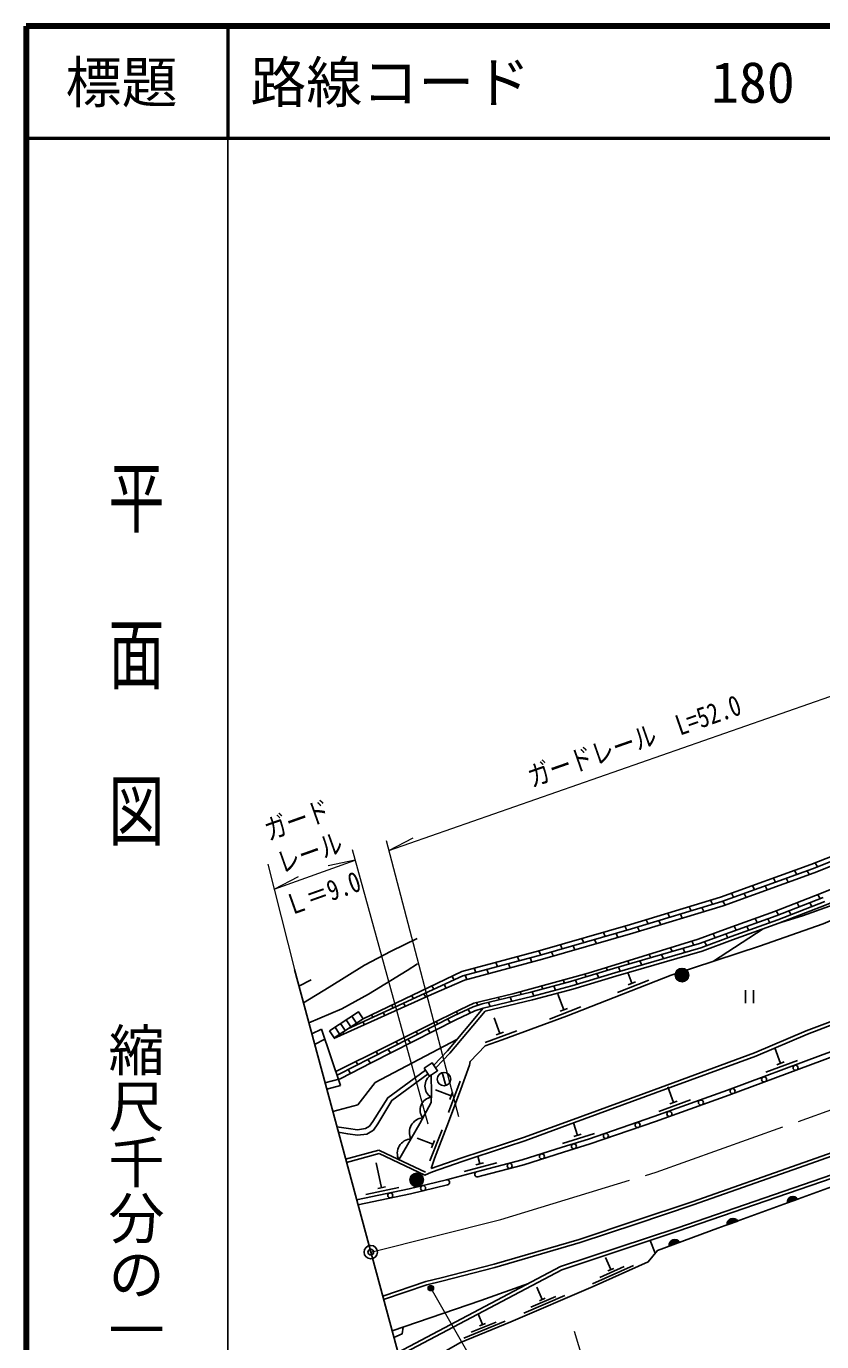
# Model space of a CAD drawing. Units: millimetres at full size, sheet at 1:1000; details may follow other scales. Extents: x 40000 to 680000, y 20000 to 380000.
# Drawn here: x 40000 to 111030, y 262433 to 380000 of the extents above; entities that cross this region are included whole.
import ezdxf
from ezdxf.enums import TextEntityAlignment as Align

# ---------------------------------------------------------------- set-up
doc = ezdxf.new("R2010")
doc.units = ezdxf.units.MM
doc.header["$LTSCALE"] = 1000
doc.header["$PDMODE"] = 32
doc.header["$PDSIZE"] = 500
doc.linetypes.add('CHAIN', pattern=[18.5, 12, -1.5, 3.5, -1.5])
for name, color, linetype, lineweight in [('M-BGD', 7, 'Continuous', 25), ('M-BMK', 2, 'CHAIN', 13), ('M-BMK-OTRS', 5, 'Continuous', 25), ('M-BMK-SRVR', 3, 'Continuous', 25), ('M-STR-HTXT', 7, 'Continuous', 13), ('M-TTL', 2, 'Continuous', 140), ('M-TTL-BAND', 7, 'Continuous', 25), ('M-TTL-LINE', 7, 'Continuous', 50)]:
    doc.layers.add(name, color=color, linetype=linetype, lineweight=lineweight)
doc.layers.add('M-OTRS', color=6, linetype='Continuous')
doc.layers.add('M-TTL-TXT', color=7, linetype='Continuous')
doc.styles.add('@ＭＳ ゴシック', font='')
doc.styles.add('ＭＳ ゴシック', font='')
doc.styles.get('@ＭＳ ゴシック').set_extended_font_data('@MS Gothic')
doc.styles.get('ＭＳ ゴシック').set_extended_font_data('MS Gothic')

msp = doc.modelspace()

# ---------------------------------------------------------------- hatches: boundary and pattern name
at = {"layer": 'M-BGD'}
for points in [[(97957, 295201, -0.41421), (98557, 295801, -0.41421), (99157, 295201, -1)], [(74259, 276894, -0.41421), (74859, 277494, -0.41421), (75459, 276894, -1)], [(107963, 274830, -0.82183), (108894, 275170)], [(102599, 272871, -0.82183), (103529, 273211)], [(98350, 271318, 0.82183), (97419, 270978)]]:
    msp.add_hatch(color=256, dxfattribs=at).paths.add_polyline_path(points)
at = {"layer": 'M-STR-HTXT'}
msp.add_hatch(color=256, dxfattribs=at).paths.add_polyline_path([(76056, 266979, -0.41421), (75884, 267288, -0.41421), (76193, 267460, -1)])

# ---------------------------------------------------------------- linework, layer by layer
at = {"layer": 'M-BGD'}
for p, q in [((108798, 304192), (108609, 304548)), ((109929, 304174), (109739, 304531)), ((110662, 304880), (110461, 305231)), ((106917, 303513), (106727, 303870)), ((108047, 303496), (107858, 303852)), ((103154, 302156), (102964, 302513)), ((104285, 302139), (104095, 302495)), ((105036, 302835), (104846, 303191)), ((106166, 302817), (105976, 303174)), ((110891, 302035), (110692, 302387)), ((99364, 300944), (99193, 301310)), ((100493, 300870), (100321, 301235)), ((101278, 301527), (101106, 301893)), ((102403, 301460), (102213, 301817)), ((109027, 301309), (108828, 301660)), ((110158, 301320), (109959, 301672)), ((95538, 299779), (95366, 300145)), ((96666, 299705), (96495, 300071)), ((97451, 300362), (97280, 300728)), ((98579, 300287), (98408, 300653)), ((105275, 299895), (105085, 300252)), ((106405, 299877), (106215, 300234)), ((107164, 300582), (106965, 300934)), ((108295, 300593), (108096, 300945)), ((91707, 298650), (91540, 299018)), ((92834, 298559), (92667, 298927)), ((93628, 299205), (93462, 299573)), ((94753, 299122), (94581, 299488)), ((101518, 298530), (101326, 298885)), ((105801, 299341), (101375, 296444)), ((102649, 298521), (102456, 298876)), ((103393, 299217), (103203, 299574)), ((104524, 299199), (104334, 299556)), ((87864, 297540), (87698, 297908)), ((88991, 297449), (88825, 297817)), ((89785, 298095), (89619, 298463)), ((90912, 298004), (90746, 298372)), ((97683, 297306), (97527, 297635)), ((98819, 297219), (98646, 297586)), ((99608, 297866), (99439, 298224)), ((100772, 297828), (100580, 298184)), ((82085, 295958), (81926, 296330)), ((84017, 296473), (83859, 296845)), ((85142, 296359), (84984, 296731)), ((85942, 296986), (85775, 297356)), ((87069, 296894), (86903, 297262)), ((93833, 296186), (93704, 296459)), ((94969, 296100), (94796, 296466)), ((95758, 296746), (95616, 297047)), ((96894, 296660), (96721, 297026)), ((78211, 294775), (78008, 295099)), ((79345, 294814), (79186, 295186)), ((80152, 295443), (79994, 295815)), ((81277, 295329), (81119, 295701)), ((83210, 295844), (83051, 296216)), ((89991, 295034), (89879, 295291)), ((91127, 294962), (90955, 295328)), ((91911, 295620), (91793, 295871)), ((93044, 295540), (92871, 295906)), ((94084, 294471), (93712, 295422)), ((64333, 294223), (65438, 294790)), ((76399, 293939), (76212, 294238)), ((77503, 294040), (77305, 294357)), ((86140, 293959), (86020, 294236)), ((87270, 293844), (87108, 294215)), ((88076, 294471), (87949, 294764)), ((89198, 294374), (89038, 294743)), ((92797, 293644), (95590, 294739)), ((93759, 294343), (94410, 294599)), ((74582, 293102), (74409, 293374)), ((75676, 293228), (75489, 293520)), ((81422, 292381), (81271, 292756)), ((82243, 292992), (82153, 293216)), ((83367, 292852), (83216, 293227)), ((84197, 293465), (84091, 293709)), ((85334, 293332), (85172, 293704)), ((88014, 292091), (87467, 293488)), ((104230, 293858), (104230, 292684)), ((104930, 293858), (104930, 292684)), ((70953, 291429), (70812, 291650)), ((72031, 291579), (71860, 291847)), ((72767, 292266), (72610, 292512)), ((73853, 292403), (73675, 292684)), ((78526, 291730), (78387, 291928)), ((79653, 291806), (79431, 292144)), ((80310, 292493), (80210, 292740)), ((86727, 291264), (89520, 292359)), ((87688, 291964), (88340, 292219)), ((67567, 290550), (67983, 289919)), ((68068, 290880), (68484, 290249)), ((68569, 291211), (68985, 290579)), ((69070, 291541), (69486, 290909)), ((69138, 290593), (69099, 290654)), ((70209, 290755), (70046, 291011)), ((76737, 290835), (76600, 291032)), ((77857, 290957), (77627, 291289)), ((82289, 289969), (81767, 291375)), ((66351, 290365), (65486, 289957)), ((66654, 289478), (65743, 289003)), ((66351, 290365), (68071, 285337)), ((67066, 290220), (67482, 289588)), ((68386, 289931), (68273, 290109)), ((73177, 289021), (73020, 289247)), ((74297, 289141), (74067, 289473)), ((74957, 289926), (74810, 290139)), ((76076, 290048), (75847, 290380)), ((80986, 289166), (83799, 290209)), ((81960, 289847), (82617, 290091)), ((71395, 288116), (71229, 288357)), ((72515, 288236), (72286, 288568)), ((107351, 287310), (106841, 288685)), ((69618, 287206), (69438, 287467)), ((70734, 287331), (70505, 287663)), ((106049, 286508), (108862, 287551)), ((107023, 287189), (107679, 287432)), ((68959, 286418), (68730, 286750)), ((77459, 285324), (77145, 286482)), ((77712, 282907), (78739, 285726)), ((68071, 285337), (66825, 285002)), ((77943, 284420), (76534, 284933)), ((77824, 284091), (78063, 284748)), ((97790, 283812), (97281, 285223)), ((96480, 283021), (99302, 284039)), ((97460, 283693), (98119, 283931)), ((76046, 278584), (77135, 281379)), ((87883, 280138), (90748, 281028)), ((89226, 280870), (88878, 281990)), ((76311, 280090), (74914, 280635)), ((76184, 279764), (76438, 280416)), ((88892, 280766), (89560, 280973)), ((68517, 278740), (71495, 279549)), ((71506, 279241), (68595, 278451)), ((72161, 279211), (71495, 279549)), ((75642, 277598), (72161, 279211)), ((80490, 278324), (80315, 279003)), ((71726, 276196), (71249, 278407)), ((79113, 277658), (82018, 278408)), ((80151, 278236), (80829, 278411)), ((70320, 275594), (73256, 276211)), ((71384, 276124), (72069, 276268)), ((107963, 274830), (108894, 275170)), ((102599, 272871), (103529, 273211)), ((95704, 271484), (96168, 270348)), ((97419, 270978), (98350, 271318)), ((90572, 267618), (94223, 269251)), ((92202, 268873), (91712, 269968)), ((91204, 268164), (93395, 269144)), ((91946, 268759), (92457, 268987)), ((86078, 266206), (85603, 267308)), ((84430, 264974), (88105, 266556)), ((85070, 265511), (87275, 266460)), ((85821, 266095), (86335, 266316)), ((80745, 263957), (80353, 264914)), ((79077, 262754), (82778, 264271)), ((79726, 263280), (81947, 264190)), ((80486, 263851), (81004, 264063))]:
    msp.add_line(p, q, dxfattribs=at)
for points in [[(145067, 323602), (142517, 321657), (139445, 319624), (136448, 317619), (134331, 316319), (129354, 313305), (124225, 310587), (119801, 308397), (114325, 305903), (110350, 304326), (102242, 301402), (94171, 298945), (86108, 296617), (79123, 294755), (76183, 293457), (67475, 289519)], [(144806, 323906), (142285, 321983), (139223, 319957), (136233, 317956), (134122, 316660), (129157, 313654), (124043, 310943), (119629, 308758), (114168, 306271), (110209, 304700), (102116, 301782), (94057, 299329), (86001, 297002), (78990, 295134), (68700, 290391)], [(144544, 324209), (142053, 322309), (139001, 320290), (136017, 318293), (133914, 317002), (128960, 314002), (123860, 311299), (119458, 309120), (114011, 306639), (110067, 305074), (101989, 302162), (93943, 299712), (85894, 297387), (78887, 295520), (70074, 291297)], [(146495, 321942), (146467, 321920), (143794, 319944), (140405, 317649), (137363, 315713), (134116, 313753), (131106, 311987), (128684, 310681), (128330, 310510), (127457, 310100), (123941, 308195), (115536, 304376), (111013, 302513), (106821, 300877), (102681, 299385), (100001, 298396), (90167, 295370), (83461, 293537), (79973, 292682), (78786, 292128), (76018, 290740), (72145, 288811), (67647, 286577)], [(80971, 291963), (85213, 292990), (88799, 293938), (92636, 295109), (100345, 297351), (103058, 298352), (107207, 299847), (111423, 301492), (115973, 303367), (124431, 307210), (127954, 309118), (128803, 309517), (129185, 309701), (131645, 311028), (134678, 312807), (137942, 314778), (141009, 316730), (144429, 319046), (147136, 321047), (147213, 321108)], [(144682, 318647), (142608, 317223), (139828, 315292), (136380, 313084), (126894, 307467), (117816, 303539), (109315, 300500), (107373, 299912)], [(146318, 318399), (142898, 316049), (139751, 313914), (135436, 310948), (133311, 309546), (129937, 308053), (125426, 306082), (122847, 304976), (118892, 303236), (114579, 301242), (111168, 299787), (105489, 297795), (97597, 295203), (88233, 291533), (82497, 289406), (80967, 288867), (79633, 287483), (79583, 287151), (78799, 285016), (77716, 282042), (76454, 278805), (76166, 277898)], [(77512, 276901), (80640, 277743), (84295, 278686), (87844, 279811), (90211, 280547), (96051, 282547), (102607, 284911), (110936, 288000), (114685, 289392), (119130, 290874), (122431, 291915), (126600, 293145), (129107, 293820), (130478, 294329), (131604, 294749), (134879, 297145), (146601, 305331), (148047, 306449)], [(76166, 277898), (78817, 278822), (82801, 280146), (84410, 280678), (88841, 282295), (96082, 284956), (105029, 288238), (109651, 290210), (113458, 291650), (118031, 293238), (123507, 294987), (125553, 294514), (131803, 297180), (136219, 300436), (138930, 302494)], [(66669, 285579), (68021, 285935), (70861, 287396), (74535, 289262), (78355, 291211), (80057, 291991), (80805, 292232), (85139, 293281), (88717, 294227), (92550, 295396), (100251, 297636), (102955, 298634), (107102, 300128), (111311, 301770)], [(66669, 285579), (68021, 285935), (70861, 287396), (74535, 289262), (78355, 291211), (80057, 291991), (80805, 292232), (85139, 293281), (88717, 294227), (92550, 295396), (100251, 297636), (102955, 298634), (107102, 300128), (111311, 301770)], [(67749, 286277), (67877, 286311), (70679, 287752), (74354, 289618), (78181, 291571), (79912, 292365), (80696, 292617), (85041, 293669), (88607, 294612), (92436, 295780), (100126, 298016), (102818, 299010), (106961, 300503), (111162, 302141)], [(64741, 292713), (67038, 294115), (70209, 296079), (72582, 297351), (74903, 298465)], [(65222, 290933), (68183, 292177), (70554, 293485), (74010, 295624), (74933, 296192)], [(80321, 277178), (80759, 277296), (84420, 278241), (87976, 279368), (90346, 280105), (96193, 282107), (102752, 284473), (111083, 287562), (114827, 288952), (119265, 290431), (122561, 291471), (126724, 292699), (129241, 293377), (129251, 293380)], [(76388, 287157), (77602, 288423), (80805, 292232)], [(76560, 286903), (77826, 288222), (80971, 291963)], [(113560, 291368), (109763, 289932), (105139, 287959), (96185, 284674), (88944, 282014), (84509, 280395), (82896, 279861), (78914, 278537), (76265, 277615), (75905, 277474)], [(67366, 282998), (69592, 283601), (71141, 285595), (78453, 289435)], [(71825, 266497), (75678, 267808), (77045, 268135), (81775, 269356), (89374, 271577), (94344, 273221), (99468, 274935), (109447, 278463), (115175, 280481), (120289, 282343), (123131, 283342), (131911, 286090), (136283, 287297), (139296, 288102), (144781, 289384)], [(71904, 266207), (75761, 267520), (77118, 267844), (81855, 269066), (89464, 271290), (94439, 272937), (99566, 274651), (109547, 278181), (115276, 280199), (120390, 282061), (123225, 283058), (131996, 285803), (136361, 287007), (139369, 287811), (144849, 289092)], [(67734, 281638), (68780, 281489), (69587, 281379), (70305, 281473), (70658, 281707), (70951, 282112), (72277, 284238), (75650, 286710)], [(67863, 281161), (68706, 281010), (69576, 280895), (70415, 280968), (70993, 281330), (71397, 281901), (72634, 284004), (75875, 286379)], [(73187, 261460), (87701, 269143), (98093, 272593), (119753, 280044), (126237, 282280), (130221, 283471), (134903, 284742), (138467, 285624), (141627, 286318), (143248, 286646)], [(76169, 286277), (76190, 284609), (76143, 283812), (75134, 281936), (73264, 278700)], [(73327, 261195), (87820, 268866), (98189, 272309), (119850, 279761), (126329, 281994), (130303, 283182), (134978, 284452), (138535, 285332), (141689, 286024), (143307, 286352)], [(73723, 259477), (78764, 262367), (83272, 264214), (90608, 267372), (95542, 269578), (96367, 270594), (101761, 272565), (113883, 276992), (127588, 281862), (136816, 283913), (143307, 286352)], [(71506, 279241), (75590, 277312), (75905, 277474)], [(69496, 275115), (74203, 276103), (77512, 276901)], [(69617, 274668), (74311, 275653), (77625, 276452)], [(72665, 263389), (80591, 266125), (84836, 267627)], [(72824, 262801), (73576, 263137), (73643, 263726)]]:
    msp.add_lwpolyline(points, dxfattribs=at)
for points in [[(67066, 290220), (69658, 291928), (70074, 291297), (67482, 289588)], [(75532, 286885), (76244, 287369), (76728, 286656), (76015, 286173)]]:
    msp.add_lwpolyline(points, close=True, dxfattribs=at)
for centre, radius in [((98557, 295201), 600), ((108694, 286916), 225), ((77302, 285903), 600), ((105882, 285873), 225), ((103069, 284830), 225), ((100248, 283809), 225), ((97426, 282791), 225), ((91757, 280826), 225), ((94595, 281798), 225), ((88906, 279893), 225), ((86045, 278992), 225), ((74859, 276894), 600), ((83166, 278150), 225), ((75435, 276156), 225), ((72507, 275505), 225)]:
    msp.add_circle(centre, radius, dxfattribs=at)
for centre, radius, start, end in [((76752, 285276), 1155, 120.27695, 239.62316), ((76329, 283130), 1160, 98.01201, 217.04164), ((75497, 281143), 1292, 94.16897, 206.58601), ((74429, 279270), 1298, 93.86024, 206.07063), ((80269, 277397), 225, 103.34639, 283.34639), ((77572, 276671), 225, 283.55783, 103.55783), ((108462, 274908), 505, 31.23026, 188.88845), ((103097, 272949), 505, 31.23026, 188.88845), ((97918, 271056), 505, 31.2522, 188.91039)]:
    msp.add_arc(centre, radius, start, end, dxfattribs=at)
at = {"layer": 'M-BMK'}
msp.add_lwpolyline([(70760, 270438), (82377, 273361), (96253, 277586), (123125, 287185), (130260, 289543), (141621, 292319), (153030, 294358), (164081, 295568), (166323, 295711), (179583, 296038), (192845, 295359), (197763, 294730), (265560, 286287), (364528, 274402)], dxfattribs=at)
at = {"layer": 'M-BMK-OTRS'}
msp.add_line((81072, 232282), (63937, 295686), dxfattribs=at)
at = {"layer": 'M-BMK-SRVR'}
msp.add_circle((70760, 270438), 600, dxfattribs=at)
at = {"layer": 'M-OTRS'}
msp.add_point((70760, 270438), dxfattribs=at)
at = {"layer": 'M-STR-HTXT'}
for p, q in [((72360, 306343), (117527, 322129)), ((72131, 307217), (78595, 282566)), ((72360, 306343), (74542, 307467)), ((69112, 306410), (75866, 281910)), ((61565, 305101), (63937, 295686)), ((62122, 302889), (69373, 305463)), ((69373, 305463), (66968, 304972)), ((62122, 302889), (64299, 304025)), ((76124, 267220), (79778, 260811)), ((88939, 263370), (96198, 239136))]:
    msp.add_line(p, q, dxfattribs=at)
msp.add_circle((76124, 267220), 250, dxfattribs=at)
at = {"layer": 'M-TTL'}
for p, q in [((40000, 380000), (40000, 20000)), ((680000, 380000), (40000, 380000))]:
    msp.add_line(p, q, dxfattribs=at)
at = {"layer": 'M-TTL-BAND'}
msp.add_line((58000, 370000), (58000, 20000), dxfattribs=at)
at = {"layer": 'M-TTL-LINE'}
for p, q in [((58000, 380000), (58000, 370000)), ((40000, 370000), (680000, 370000))]:
    msp.add_line(p, q, dxfattribs=at)

# ---------------------------------------------------------------- texts
at = {"layer": 'M-STR-HTXT', "style": 'ＭＳ ゴシック', "width": 0.8}
for s, rotation, p in [('ガードレール\u3000L=52.0', 19.265, (94764, 314750)), ('ガード', 19.544, (64663, 307694)), ('レール', 19.544, (65789, 304769)), ('Ｌ＝9.0', 19.544, (66938, 301121))]:
    msp.add_text(s, height=1833, rotation=rotation, dxfattribs=at).set_placement(p, align=Align.BOTTOM_CENTER)
at = {"layer": 'M-TTL-BAND', "style": '@ＭＳ ゴシック', "width": 1.4}
msp.add_text('平  面  図', height=3666, rotation=270, dxfattribs=at).set_placement((49777, 306475), align=Align.MIDDLE_RIGHT)
at = {"layer": 'M-TTL-BAND', "style": '@ＭＳ ゴシック'}
msp.add_text('縮尺千分の一', height=3666, rotation=270, dxfattribs=at).set_placement((49777, 261030), align=Align.MIDDLE_RIGHT)
at = {"layer": 'M-TTL-TXT', "style": 'ＭＳ ゴシック'}
msp.add_text('標題', height=3666, dxfattribs=at).set_placement((48500, 375000), align=Align.MIDDLE_CENTER)
for s, p in [('路線コード', (60000, 375000)), ('180', (101142, 375000))]:
    msp.add_text(s, height=3666, dxfattribs=at).set_placement(p, align=Align.MIDDLE_LEFT)

doc.saveas('drawing.dxf')
